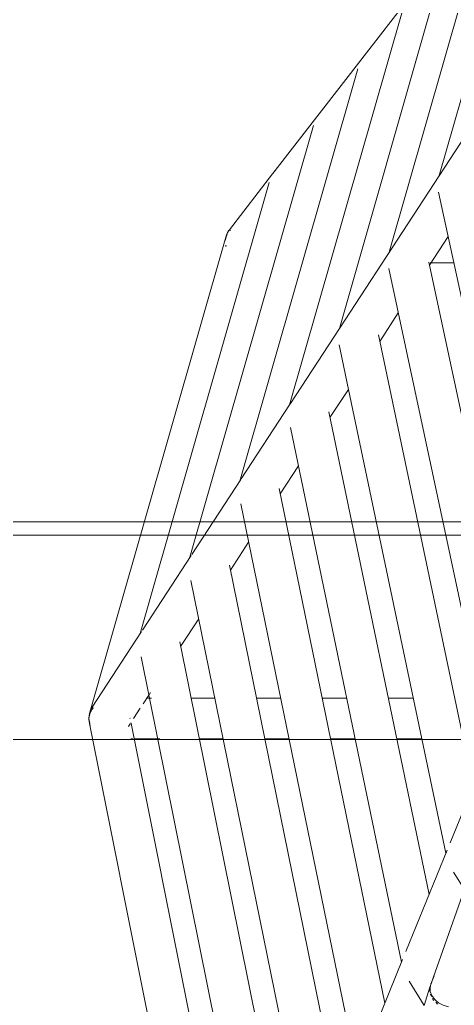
# Model space of a CAD drawing. Header units: millimetres. Extents: x 886808 to 1650903, y -1008069 to 230892.
# Drawn here: x 1017539 to 1017858, y -560245 to -559522 of the extents above; entities that cross this region are included whole.
import ezdxf
from ezdxf.xclip import XClip

# ---------------------------------------------------------------- set-up
doc = ezdxf.new("R2010")
doc.units = ezdxf.units.MM
doc.header["$XCLIPFRAME"] = 0
doc.layers.get('0').update_dxf_attribs({"lineweight": 0})
doc.layers.add('A_Dim', color=8, linetype='Continuous', lineweight=5)

# ---------------------------------------------------------------- blocks, each defined once
blk = doc.blocks.new('A$C14C457CE')
for p, q in [((10057.9, 1414), (9987.68, 1659.46)), ((10094.5, 1357.92), (10020.17, 1617.73)), ((10131.08, 1301.86), (10052.65, 1576)), ((10112.93, 1501.85), (10081.37, 1542.68)), ((10167.64, 1245.83), (10085.13, 1534.26)), ((10113.06, 1501.75), (10112.93, 1501.85)), ((10113.74, 1500.88), (10113.06, 1501.75)), ((10179.84, 1415.63), (10113.74, 1500.88)), ((10204.2, 1189.82), (10117.6, 1492.5)), ((10131.08, 1301.86), (10021.33, 1470.05)), ((10240.74, 1133.82), (10150.07, 1450.74)), ((10180.14, 1415.27), (10177.7, 1418.18)), ((10180.16, 1415.22), (10180.14, 1415.27)), ((10211.86, 1374.3), (10180.16, 1415.22)), ((10277.26, 1077.84), (10182.53, 1409)), ((9987.87, 1076.58), (10058.33, 1401.77)), ((10211.86, 1374.3), (10210.27, 1376.15)), ((10210.66, 1375.31), (10210.9, 1375.13)), ((10210.9, 1375.13), (10211.66, 1374.14)), ((10064.92, 1348.36), (10051.28, 1369.25)), ((10211, 1373.63), (10211.27, 1373.84)), ((10211.66, 1374.14), (10211.86, 1374.3)), ((10211.66, 1374.14), (10212.88, 1372.57)), ((10211.7, 1374.18), (10212.88, 1372.57)), ((10212.71, 1373.23), (10211.86, 1374.3)), ((10213.17, 1372.19), (10212.71, 1373.23)), ((10212.88, 1372.57), (10213.17, 1372.19)), ((10213.17, 1372.19), (10214.54, 1368.78)), ((10214.27, 1369.77), (10213.17, 1372.19)), ((10213.56, 1370.82), (10214.28, 1368.97)), ((10214.54, 1368.78), (10214.27, 1369.77)), ((10214.28, 1368.97), (10214.4, 1367.89)), ((10214.54, 1368.78), (10214.77, 1366.61)), ((10314.53, 1019.28), (10214.54, 1368.78)), ((10214.39, 1362.95), (10214.27, 1362.19)), ((10214.49, 1362.59), (10214.36, 1361.87)), ((10065.37, 1350.48), (10000.39, 1045.81)), ((10020.37, 996.66), (10094.85, 1345.84)), ((10047.13, 1350.11), (10064.38, 1350.11)), ((10064.96, 1348.29), (10064.92, 1348.36)), ((10101.48, 1292.32), (10087.88, 1313.17)), ((10032.84, 965.99), (10102.47, 1297.02)), ((10167.05, 1246.69), (10131.08, 1301.86)), ((10130.36, 1285.08), (10131.36, 1289.9)), ((10124.47, 1257.1), (10130.36, 1285.08)), ((10052.88, 916.73), (10124.47, 1257.1)), ((10138, 1236.36), (10124.47, 1257.1)), ((10167.64, 1245.83), (10167.05, 1246.69)), ((10203.15, 1191.41), (10167.64, 1245.83)), ((10065.27, 886.25), (10138.9, 1240.68)), ((10085.42, 836.69), (10166.93, 1229.03)), ((10174.52, 1180.39), (10161.04, 1201.05)), ((10239.37, 1135.91), (10203.43, 1190.99)), ((10097.71, 806.47), (10175.34, 1184.37)), ((10117.97, 756.66), (10203.49, 1172.98)), ((9941.6, 1167.26), (10063.8, 820.94)), ((10211.05, 1124.42), (10197.71, 1144.86)), ((10275.67, 1080.28), (10239.82, 1135.22)), ((10130.16, 726.67), (10211.79, 1128.06)), ((10150.51, 676.65), (10240.04, 1116.91)), ((10247.58, 1068.44), (10234.31, 1088.77)), ((10312.56, 1023.75), (10276.21, 1079.45)), ((10162.62, 646.84), (10248.25, 1071.77)), ((10183.04, 596.63), (10276.58, 1060.84)), ((10076.82, 1030.55), (10095.25, 1030.55)), ((10125.62, 1030.55), (10143.75, 1030.55)), ((10174.23, 1030.55), (10191.96, 1030.55)), ((10222.47, 1030.55), (10239.94, 1030.55)), ((10268.94, 1030.55), (10270.22, 1030.55)), ((10270.71, 1032.99), (10269.73, 1034.49)), ((10270.48, 1030.55), (10272.91, 1030.55)), ((10275.17, 1026.16), (10270.91, 1032.69)), ((10282.09, 1015.55), (10277.19, 1023.05)), ((10311.7, 1023.19), (10311.74, 1023.21)), ((10312.17, 1023.5), (10311.74, 1023.21)), ((10311.74, 1023.21), (10312.59, 1022.27)), ((10312.23, 1023.53), (10312.39, 1023.64)), ((10312.25, 1023.83), (10313.17, 1022.64)), ((10312.59, 1022.27), (10312.7, 1022.05)), ((10312.85, 1021.77), (10314.24, 1019.03)), ((10313.17, 1022.64), (10314.53, 1019.28)), ((10284.79, 1015.75), (10284.75, 1015.55)), ((10314.24, 1019.03), (10314.93, 1015.55)), ((10314.93, 1015.55), (10314.29, 1011.89)), ((10314.53, 1019.28), (10314.54, 1019.22)), ((10314.54, 1019.22), (10314.93, 1015.55)), ((10315.06, 1015.71), (10314.54, 1019.22)), ((10314.57, 1012.12), (10315.06, 1015.71)), ((10314.93, 1015.55), (10314.66, 1012.76)), ((10195.09, 567.01), (10283.99, 1011.9)), ((10214.45, 511.44), (10314.53, 1011.93)), ((10214.62, 511.94), (10314.53, 1011.93)), ((10283.99, 1011.9), (10284.05, 1012.08)), ((10284.12, 1012.43), (10284.05, 1012.08)), ((10285.91, 1009.7), (10284.75, 1011.47)), ((10286.05, 1010.41), (10286.04, 1010.43)), ((10314.59, 1012.08), (10313.89, 1010.38)), ((10314.29, 1011.89), (10314.12, 1011.53)), ((10314.57, 1012.12), (10314.59, 1012.08)), ((10049.86, 924.14), (10019.3, 999.3)), ((10070.51, 1000.55), (10089.02, 1000.55)), ((10119.39, 1000.55), (10137.58, 1000.55)), ((10168.07, 1000.55), (10185.86, 1000.55)), ((10216.37, 1000.55), (10233.9, 1000.55)), ((10262.9, 1000.55), (10264.18, 1000.55)), ((10264.43, 1000.55), (10281.72, 1000.55)), ((10282.57, 1000.55), (10284.08, 1000.55)), ((10082.26, 844.48), (10051.99, 918.91)), ((10039.22, 890), (10047.29, 902.8)), ((10114.65, 764.82), (10084.66, 838.57)), ((10063.55, 821.63), (10061.58, 826.65)), ((10063.32, 821.72), (10063.52, 821.45)), ((10063.39, 821.51), (10063.8, 820.94)), ((10063.52, 821.45), (10064.62, 818.39)), ((10063.74, 820.52), (10063.84, 820.56)), ((10063.8, 820.94), (10063.82, 820.89)), ((10063.82, 820.89), (10063.9, 820.58)), ((10063.96, 820.61), (10063.82, 820.89)), ((10063.84, 820.56), (10063.9, 820.58)), ((10063.9, 820.58), (10063.96, 820.61)), ((10063.9, 820.58), (10064.58, 818.13)), ((10064.58, 818.13), (10064.38, 815.11)), ((10064.62, 818.28), (10064.58, 818.13)), ((10064.58, 818.13), (10064.71, 815.11)), ((10064.62, 818.39), (10064.62, 818.28)), ((10064.62, 818.28), (10068.81, 804.78)), ((10068.81, 804.78), (10079.85, 822.73)), ((10063.19, 812.09), (10061.1, 809.28)), ((10064.38, 815.11), (10063.19, 812.09)), ((10063.81, 811.83), (10063.61, 811.5)), ((10064.17, 813.13), (10063.81, 811.83)), ((10064.71, 815.11), (10064.56, 814.56)), ((10054.85, 805.01), (10051.12, 803.85)), ((10058.26, 806.87), (10054.85, 805.01)), ((10061.1, 809.28), (10058.26, 806.87)), ((10059.3, 806.14), (10058.96, 805.93)), ((10060.36, 807.18), (10059.3, 806.14)), ((10061.96, 808.77), (10061.68, 808.49)), ((10062.69, 809.98), (10061.96, 808.77))]:
    blk.add_line(p, q)
blk = doc.blocks.new('A$C581D2D1E')
at = {"transparency": 33554636}
for p, q in [((7170, 4110), (150, 4110)), ((150, 4100), (7170, 4100)), ((150, 3950), (6750, 3950))]:
    blk.add_line(p, q, dxfattribs=at)

msp = doc.modelspace()

# ---------------------------------------------------------------- block references
at = {"layer": 'A_Dim', "transparency": 33554483}
ref = msp.add_blockref('A$C14C457CE', (1027904.8, -561050.38), dxfattribs=dict(at, xscale=-1))
XClip(ref).set_block_clipping_path([(7946.8262406772, -441.4141993674), (10608.649371153, 4022.528169149)])
at = {"layer": 'A_Dim', "transparency": 33554636}
ref = msp.add_blockref('A$C581D2D1E', (1022437, -564000.39), dxfattribs=dict(at, xscale=-1))
XClip(ref).set_block_clipping_path([(2482.2006727221, 449.9988154029), (7390.0676791921, 4650.0000000001)])

doc.saveas('drawing.dxf')
